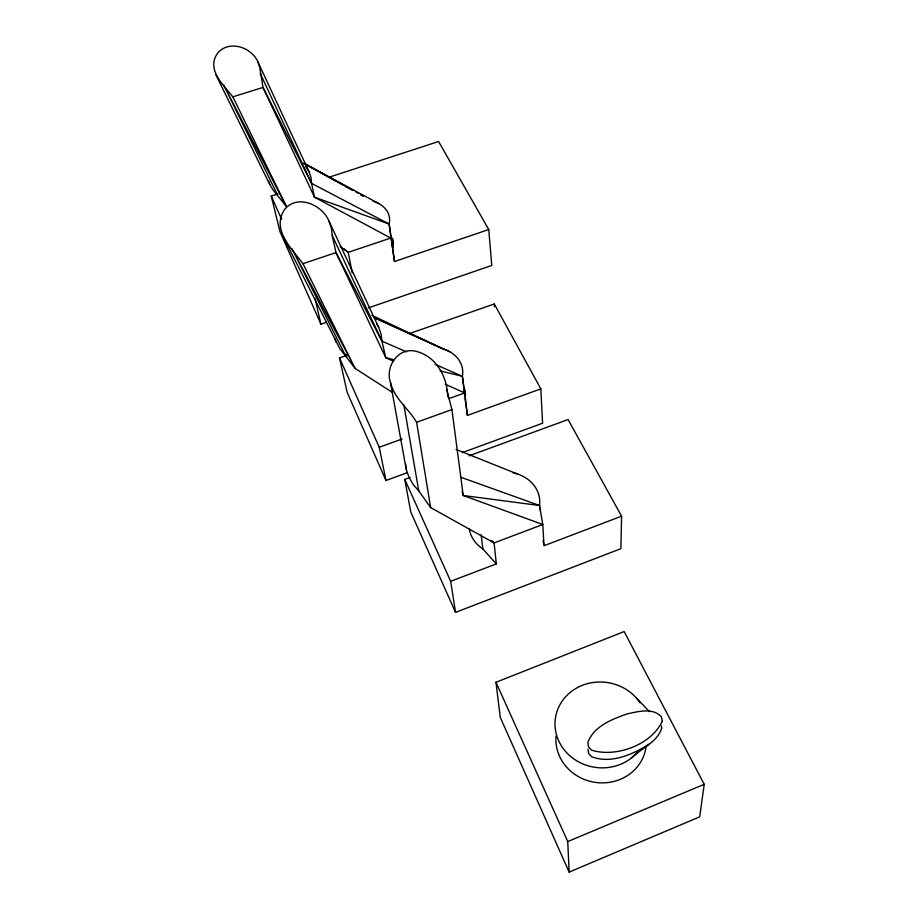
<?xml version="1.0" encoding="UTF-8"?>
<svg xmlns="http://www.w3.org/2000/svg" width="918" height="918" viewBox="0 0 918 918"><rect width="100%" height="100%" fill="white"/><g stroke="black" fill="none" stroke-linecap="round" stroke-linejoin="round"><path stroke-width="1.38" d="M469.006 455.844L568.07 419.549L621.589 516.168L620.901 548.677L455.535 612.375L410.794 512.083L404.758 479.38L410.105 477.417M704.209 784.316L699.7 816.836L569.149 872.1L500.241 717.302L495.972 682.281L624.16 631.55L704.209 784.316L567.737 841.554L569.149 872.1M631.033 758.314C641.039 748.411 657.334 742.478 661.752 728.008L661.385 725.874M649.508 743.832C632.984 754.435 611.204 764.212 591.674 756.742L588.587 753.403L587.99 749.054M455.535 612.375L450.681 581.301L496.317 563.904L494.091 542.928L492.255 540.909M621.589 516.168L543.995 545.74L542.79 524.499L539.52 505.497A36.789 30.948 -5 0 0 513.036 472.759M447.697 396.863C447.456 377.631 436.979 357.343 417.506 351.732C399.296 345.696 384.745 365.903 390.471 382.542L406.192 469.087L408.889 477.05L413.18 484.497L418.769 490.923L430.657 507.585L494.091 542.928L542.79 524.499L463.211 495.502L462.156 491.405M346.258 355.61L339.522 357.951L347.107 392.25L385.973 480.493L407.397 472.655M462.282 452.585L542.595 423.221L540.828 388.876L494.297 303.996L409.508 333.555M385.973 480.493L379.237 447.261L402.141 438.988M464.187 387.775A33.771 26.806 -8.4 0 1 465.059 398.905L467.411 415.406L540.828 388.876M390.471 382.542C394.27 398.596 408.59 408.544 416.611 422.291L451.92 409.577L446.745 389.771M448.994 398.561L464.76 392.915L462.374 376.288A34.436 27.012 -8.4 0 0 442.373 348.599L371.779 315.276M278.051 193.847L271.246 196.073L279.99 231.692L320.933 324.18L326.349 322.321M368.393 307.874L491.796 265.451L488.743 229.546L438.597 141.498L328.392 177.438M373.018 201.157A31.637 22.686 -9.8 0 1 389.129 224.049L394.499 261.504L488.743 229.546M406.571 351.904L381.922 341.129L381.108 334.186L378.698 327.324L328.977 221.135C322.218 204.611 296.939 193.537 284.282 209.866C271.395 229.89 291.97 248.835 302.974 263.684L336.022 252.599L381.922 341.129L385.778 357.733L393.547 361.199M394.499 261.504L389.129 224.049L311.558 183.359L311.064 177.553L309.102 171.838L257.809 61.678C251.337 47.128 229.316 39.761 217.91 52.831C205.666 68.942 223.384 85.064 232.851 96.849L262.984 87.428L311.558 183.359L314.495 197.186L390.724 238.049L348.197 252.347L340.176 246.391M539.773 509.788L539.52 505.497L463.211 495.502L451.92 409.577M394.132 359.753L385.778 357.733L336.022 252.599L332.178 235.41L331.432 228.226L328.977 221.135M440.089 370.895L462.374 376.288L464.554 394.671M389.129 224.049L314.495 197.186L262.984 87.428L259.76 67.473L257.809 61.678M460.974 477.314L539.52 505.497M456.108 449.453L516.868 473.768M435.121 364.389L462.374 376.288M445.333 384.263L464.76 392.915L467.411 415.406M449.923 351.812L373.752 317.421L442.373 348.599M303.973 163.496L378.618 203.463M305.246 164.242L342.93 184.943M345.443 186.32L352.971 190.462M360.51 194.605L363.023 195.982M303.766 162.968L353.258 190.485M355.736 191.862L358.204 193.239M360.682 194.616L363.161 195.993M392.376 392.399L355.174 368.462L339.763 348.553L282.974 236.385M302.974 263.684L355.174 368.462L292.05 248.789L344.732 354.084L347.061 355.679M490.556 540.495L494.091 542.928M344.732 354.084L347.015 355.794M343.768 248.732L348.197 252.347L352.225 272.91M636.163 697.737L649.542 711.737M232.851 96.849L286.347 206.412L273.002 189.946L269.823 184.598L215.81 74.668M469.293 528.63A36.02 30.627 -4.9 0 0 482.822 548.884L496.317 563.904M305.832 166.594L309.102 171.838M376.782 324.169L378.698 327.324M286.347 206.412L223.556 84.754L277.339 194.524M332.178 235.41L381.922 341.129M260.161 73.371L311.558 183.359M404.758 479.38L450.681 581.301M495.972 682.281L567.737 841.554M271.246 196.073L281.654 219.345M339.522 357.951L379.237 447.261M334.921 338.65L336.034 342.104M268.744 181.144L269.823 184.598M315.046 298.602L320.933 324.18M403.897 405.079L418.769 490.923M543.077 540.369L543.766 544.397M416.611 422.291L430.657 507.585M405.549 463.808L406.192 469.087M481.158 534.792L482.822 548.884M494.297 303.996L494.538 306.807M392.502 238.129A31.063 22.583 -9.8 0 1 392.904 247.562M637.631 752.06A46.244 42.836 9.1 0 1 568.862 754.871A46.244 42.836 9.1 0 1 572.109 690.944A46.244 42.836 9.1 0 1 640.133 702.798M646.157 746.013A45.372 42.285 10.3 0 1 596.987 782.595A45.372 42.285 10.3 0 1 555.998 736.156M662.268 721.25C651.332 744.888 615.944 757.878 591.605 750.155L588.495 746.793L587.887 742.421C593.843 726.104 612.317 719.081 627.476 713.814C638.285 711.553 653.1 707.388 661.534 716.958L662.268 721.25"/></g></svg>
